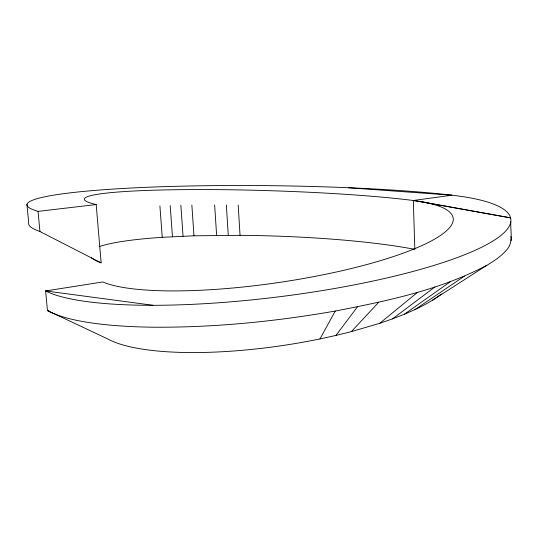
<?xml version="1.0" encoding="UTF-8"?>
<svg xmlns="http://www.w3.org/2000/svg" width="538" height="538" viewBox="0 0 538 538"><rect width="100%" height="100%" fill="white"/><g stroke="black" fill="none" stroke-linecap="round" stroke-linejoin="round"><path stroke-width="0.81" d="M510.811 221.791C510.212 231.185 513.837 242.208 506.648 249.941C501.14 256.357 494.025 261.031 486.823 265.321L432.491 300.197M153.027 305.288L45.595 290.944A240.291 48.481 -7.1 0 0 390.238 277.171A240.291 48.481 -7.1 0 0 451.94 195.2L413.305 200.492A183.182 38.554 -8.3 0 1 362.538 265.685A183.182 38.554 -8.3 0 1 102.765 281.973L45.595 290.944L47.458 310.56L107.607 338.879A181.508 47.579 -8.4 0 0 319.962 338.933L335.255 311.051C387.004 300.991 439.802 290.103 486.823 265.321M319.962 338.933L335.941 335.436L357.461 306.828M335.941 335.436L351.321 331.637L378.732 302.248M351.321 331.637L379.767 323.291L417.629 292.262M379.767 323.291L392.585 318.839L434.899 286.983M392.585 318.839L404.341 314.259L450.535 281.596M404.341 314.259L414.946 309.599L464.442 276.149M335.255 311.051C275.678 321.462 215.227 327.514 154.709 327.218A239.531 52.536 -7.1 0 1 47.458 310.56L49.106 310.816M96.181 204.568L101.137 262.867L39.947 231.535L38.037 211.38L96.181 204.568A184.426 14.223 1.8 0 1 178.159 189.706A184.426 14.223 1.8 0 1 413.305 200.492L510.609 217.87L421.093 201.656M99.12 246.653A182.718 23.766 1.8 0 1 162.241 237.312L193.969 235.805L240.042 235.328A182.718 23.766 1.8 0 1 406.479 247.843L414.845 249.282M348.483 187.755L451.94 195.2A241.992 21.702 0.6 0 0 150.862 187.13A241.992 21.702 0.6 0 0 38.037 211.38M39.947 231.535L34.546 229.329A241.226 25.985 0.6 0 1 28.716 222.873L26.9 204.124M159.907 205.933L162.241 237.312M170.196 205.57L172.456 236.7M180.862 205.287L183.048 236.195M191.858 205.092L193.969 235.805M214.642 204.951L216.619 235.355M226.35 204.998L228.26 235.288M238.2 205.133L240.042 235.328M413.305 200.492L414.818 248.448M510.892 236.417A239.531 52.536 -7.1 0 1 511.1 240.674M441.375 294.01A181.508 47.579 -8.4 0 1 414.946 309.599M101.137 262.867A182.718 23.766 1.8 0 1 91.413 257.783"/></g></svg>
